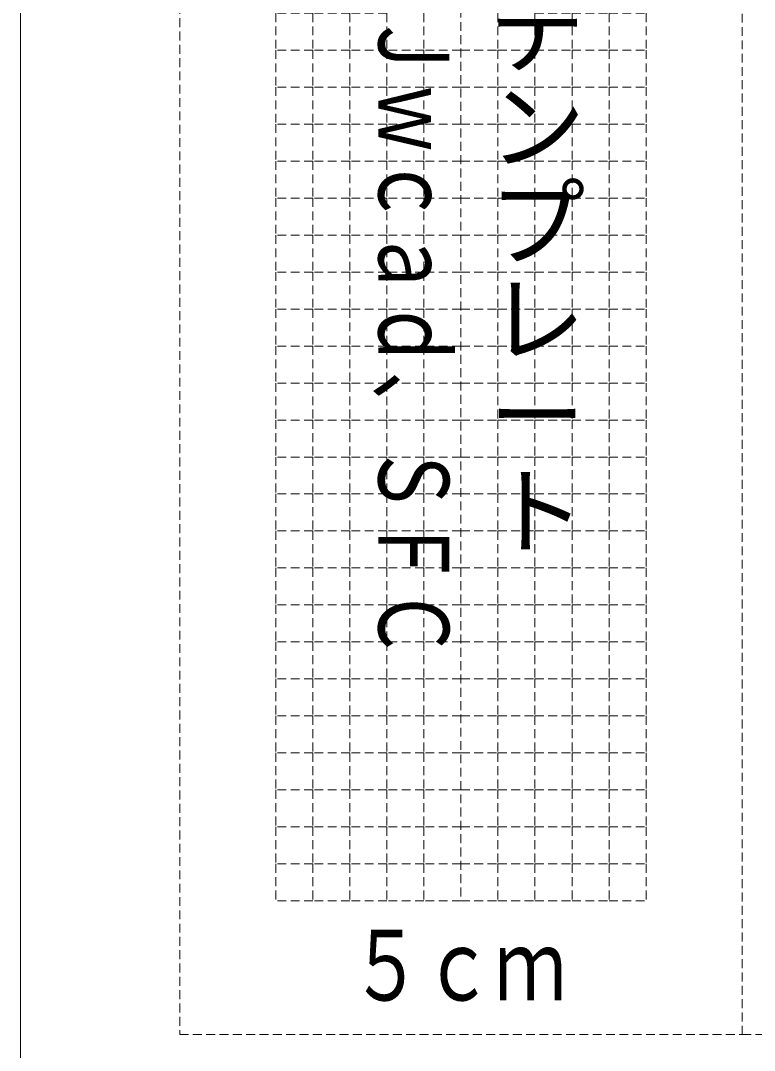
# Model space of a CAD drawing. Units: millimetres on the paper. Extents: x -148 to 177, y -210 to 210.
# Drawn here: x -148 to -48.9, y -136.3 to 2.9 of the extents above; entities that cross this region are included whole.
import ezdxf
from ezdxf.enums import TextEntityAlignment as Align

# ---------------------------------------------------------------- set-up
doc = ezdxf.new("R2010")
doc.units = ezdxf.units.MM
doc.linetypes.add('DASHED1', pattern=[1.8, 1.2, -0.6])
doc.layers.add('0-0', color=3, linetype='DASHED1', lineweight=9)
doc.styles.add('@ＭＳ ゴシック', font='')
doc.styles.add('ＭＳ ゴシック', font='')
doc.styles.get('@ＭＳ ゴシック').set_extended_font_data('@MS Gothic')
doc.styles.get('ＭＳ ゴシック').set_extended_font_data('MS Gothic')

msp = doc.modelspace()

# ---------------------------------------------------------------- linework, layer by layer
at = {"layer": '0-0'}
for p, q in [((-88.513, 108.956), (-88.513, -116.044)), ((-98.513, 3.956), (-98.513, -1.044)), ((-93.513, 3.956), (-93.513, -1.044)), ((-83.513, 3.956), (-83.513, -1.044)), ((-78.513, 3.956), (-78.513, -1.044)), ((-98.513, -1.044), (-98.513, -6.044)), ((-93.513, -1.044), (-93.513, -6.044)), ((-83.513, -1.044), (-83.513, -6.044)), ((-78.513, -1.044), (-78.513, -6.044)), ((-98.513, -6.044), (-98.513, -11.044)), ((-93.513, -6.044), (-93.513, -11.044)), ((-83.513, -6.044), (-83.513, -11.044)), ((-78.513, -6.044), (-78.513, -11.044)), ((-98.513, -11.044), (-98.513, -16.044)), ((-93.513, -11.044), (-93.513, -16.044)), ((-83.513, -11.044), (-83.513, -16.044)), ((-78.513, -11.044), (-78.513, -16.044)), ((-98.513, -16.044), (-98.513, -21.044)), ((-93.513, -16.044), (-93.513, -21.044)), ((-83.513, -16.044), (-83.513, -21.044)), ((-78.513, -16.044), (-78.513, -21.044)), ((-98.513, -21.044), (-98.513, -26.044)), ((-93.513, -21.044), (-93.513, -26.044)), ((-83.513, -21.044), (-83.513, -26.044)), ((-78.513, -21.044), (-78.513, -26.044)), ((-98.513, -26.044), (-98.513, -31.044)), ((-93.513, -26.044), (-93.513, -31.044)), ((-83.513, -26.044), (-83.513, -31.044)), ((-78.513, -26.044), (-78.513, -31.044)), ((-98.513, -31.044), (-98.513, -36.044)), ((-93.513, -31.044), (-93.513, -36.044)), ((-83.513, -31.044), (-83.513, -36.044)), ((-78.513, -31.044), (-78.513, -36.044)), ((-98.513, -36.044), (-98.513, -41.044)), ((-93.513, -36.044), (-93.513, -41.044)), ((-83.513, -36.044), (-83.513, -41.044)), ((-78.513, -36.044), (-78.513, -41.044)), ((-98.513, -41.044), (-98.513, -46.044)), ((-93.513, -41.044), (-93.513, -46.044)), ((-83.513, -41.044), (-83.513, -46.044)), ((-78.513, -41.044), (-78.513, -46.044)), ((-98.513, -46.044), (-98.513, -51.044)), ((-93.513, -46.044), (-93.513, -51.044)), ((-83.513, -46.044), (-83.513, -51.044)), ((-78.513, -46.044), (-78.513, -51.044)), ((-98.513, -51.044), (-98.513, -56.044)), ((-93.513, -51.044), (-93.513, -56.044)), ((-83.513, -51.044), (-83.513, -56.044)), ((-78.513, -51.044), (-78.513, -56.044)), ((-98.513, -56.044), (-98.513, -61.044)), ((-93.513, -56.044), (-93.513, -61.044)), ((-83.513, -56.044), (-83.513, -61.044)), ((-78.513, -56.044), (-78.513, -61.044)), ((-98.513, -61.044), (-98.513, -66.044)), ((-93.513, -61.044), (-93.513, -66.044)), ((-83.513, -61.044), (-83.513, -66.044)), ((-78.513, -61.044), (-78.513, -66.044)), ((-98.513, -66.044), (-98.513, -71.044)), ((-93.513, -66.044), (-93.513, -71.044)), ((-83.513, -66.044), (-83.513, -71.044)), ((-78.513, -66.044), (-78.513, -71.044)), ((-98.513, -71.044), (-98.513, -76.044)), ((-93.513, -71.044), (-93.513, -76.044)), ((-83.513, -71.044), (-83.513, -76.044)), ((-78.513, -71.044), (-78.513, -76.044)), ((-98.513, -76.044), (-98.513, -81.044)), ((-93.513, -76.044), (-93.513, -81.044)), ((-83.513, -76.044), (-83.513, -81.044)), ((-78.513, -76.044), (-78.513, -81.044)), ((-98.513, -81.044), (-98.513, -86.044)), ((-93.513, -81.044), (-93.513, -86.044)), ((-83.513, -81.044), (-83.513, -86.044)), ((-78.513, -81.044), (-78.513, -86.044)), ((-98.513, -86.044), (-98.513, -91.044)), ((-93.513, -86.044), (-93.513, -91.044)), ((-83.513, -86.044), (-83.513, -91.044)), ((-78.513, -86.044), (-78.513, -91.044)), ((-98.513, -91.044), (-98.513, -96.044)), ((-93.513, -91.044), (-93.513, -96.044)), ((-83.513, -91.044), (-83.513, -96.044)), ((-78.513, -91.044), (-78.513, -96.044)), ((-98.513, -96.044), (-98.513, -101.044)), ((-93.513, -96.044), (-93.513, -101.044)), ((-83.513, -96.044), (-83.513, -101.044)), ((-78.513, -96.044), (-78.513, -101.044)), ((-98.513, -101.044), (-98.513, -106.044)), ((-93.513, -101.044), (-93.513, -106.044)), ((-83.513, -101.044), (-83.513, -106.044)), ((-78.513, -101.044), (-78.513, -106.044)), ((-98.513, -106.044), (-98.513, -111.044)), ((-93.513, -106.044), (-93.513, -111.044)), ((-83.513, -106.044), (-83.513, -111.044)), ((-78.513, -106.044), (-78.513, -111.044)), ((-98.513, -111.044), (-98.513, -116.044)), ((-93.513, -111.044), (-93.513, -116.044)), ((-83.513, -111.044), (-83.513, -116.044)), ((-78.513, -111.044), (-78.513, -116.044)), ((-108.513, -116.044), (-113.513, -116.044)), ((-103.513, -116.044), (-108.513, -116.044)), ((-98.513, -116.044), (-103.513, -116.044)), ((-78.513, -116.044), (-73.513, -116.044)), ((-73.513, -116.044), (-68.513, -116.044)), ((-68.513, -116.044), (-63.513, -116.044)), ((-126.513, -134.127), (-50.513, -134.127)), ((-50.513, -134.127), (25.487, -134.127))]:
    msp.add_line(p, q, dxfattribs=at)
at = {"layer": '0-0', "color": 7, "linetype": 'Continuous'}
msp.add_lwpolyline([(148, 210), (-148, 210), (-148, -210)], dxfattribs=at)
at = {"layer": '0-0'}
for points in [[(-50.513, -134.127), (-50.513, 168.873), (-126.513, 168.873), (-126.513, -134.127)], [(-108.513, 3.956), (-113.513, 3.956), (-113.513, -1.044)], [(-103.513, 3.956), (-108.513, 3.956), (-108.513, -1.044)], [(-98.513, 3.956), (-103.513, 3.956), (-103.513, -1.044)], [(-78.513, 3.956), (-73.513, 3.956), (-73.513, -1.044)], [(-73.513, 3.956), (-68.513, 3.956), (-68.513, -1.044)], [(-68.513, 3.956), (-63.513, 3.956), (-63.513, -1.044)], [(-108.513, -1.044), (-113.513, -1.044), (-113.513, -6.044)], [(-103.513, -1.044), (-108.513, -1.044), (-108.513, -6.044)], [(-98.513, -1.044), (-103.513, -1.044), (-103.513, -6.044)], [(-88.513, -1.044), (-93.513, -1.044), (-98.513, -1.044)], [(-88.513, -1.044), (-83.513, -1.044), (-78.513, -1.044)], [(-78.513, -1.044), (-73.513, -1.044), (-73.513, -6.044)], [(-73.513, -1.044), (-68.513, -1.044), (-68.513, -6.044)], [(-68.513, -1.044), (-63.513, -1.044), (-63.513, -6.044)], [(-108.513, -6.044), (-113.513, -6.044), (-113.513, -11.044)], [(-103.513, -6.044), (-108.513, -6.044), (-108.513, -11.044)], [(-98.513, -6.044), (-103.513, -6.044), (-103.513, -11.044)], [(-88.513, -6.044), (-93.513, -6.044), (-98.513, -6.044)], [(-88.513, -6.044), (-83.513, -6.044), (-78.513, -6.044)], [(-78.513, -6.044), (-73.513, -6.044), (-73.513, -11.044)], [(-73.513, -6.044), (-68.513, -6.044), (-68.513, -11.044)], [(-68.513, -6.044), (-63.513, -6.044), (-63.513, -11.044)], [(-108.513, -11.044), (-113.513, -11.044), (-113.513, -16.044)], [(-103.513, -11.044), (-108.513, -11.044), (-108.513, -16.044)], [(-98.513, -11.044), (-103.513, -11.044), (-103.513, -16.044)], [(-88.513, -11.044), (-93.513, -11.044), (-98.513, -11.044)], [(-88.513, -11.044), (-83.513, -11.044), (-78.513, -11.044)], [(-78.513, -11.044), (-73.513, -11.044), (-73.513, -16.044)], [(-73.513, -11.044), (-68.513, -11.044), (-68.513, -16.044)], [(-68.513, -11.044), (-63.513, -11.044), (-63.513, -16.044)], [(-108.513, -16.044), (-113.513, -16.044), (-113.513, -21.044)], [(-103.513, -16.044), (-108.513, -16.044), (-108.513, -21.044)], [(-98.513, -16.044), (-103.513, -16.044), (-103.513, -21.044)], [(-88.513, -16.044), (-93.513, -16.044), (-98.513, -16.044)], [(-88.513, -16.044), (-83.513, -16.044), (-78.513, -16.044)], [(-78.513, -16.044), (-73.513, -16.044), (-73.513, -21.044)], [(-73.513, -16.044), (-68.513, -16.044), (-68.513, -21.044)], [(-68.513, -16.044), (-63.513, -16.044), (-63.513, -21.044)], [(-108.513, -21.044), (-113.513, -21.044), (-113.513, -26.044)], [(-103.513, -21.044), (-108.513, -21.044), (-108.513, -26.044)], [(-98.513, -21.044), (-103.513, -21.044), (-103.513, -26.044)], [(-88.513, -21.044), (-93.513, -21.044), (-98.513, -21.044)], [(-88.513, -21.044), (-83.513, -21.044), (-78.513, -21.044)], [(-78.513, -21.044), (-73.513, -21.044), (-73.513, -26.044)], [(-73.513, -21.044), (-68.513, -21.044), (-68.513, -26.044)], [(-68.513, -21.044), (-63.513, -21.044), (-63.513, -26.044)], [(-108.513, -26.044), (-113.513, -26.044), (-113.513, -31.044)], [(-103.513, -26.044), (-108.513, -26.044), (-108.513, -31.044)], [(-98.513, -26.044), (-103.513, -26.044), (-103.513, -31.044)], [(-88.513, -26.044), (-93.513, -26.044), (-98.513, -26.044)], [(-88.513, -26.044), (-83.513, -26.044), (-78.513, -26.044)], [(-78.513, -26.044), (-73.513, -26.044), (-73.513, -31.044)], [(-73.513, -26.044), (-68.513, -26.044), (-68.513, -31.044)], [(-68.513, -26.044), (-63.513, -26.044), (-63.513, -31.044)], [(-108.513, -31.044), (-113.513, -31.044), (-113.513, -36.044)], [(-103.513, -31.044), (-108.513, -31.044), (-108.513, -36.044)], [(-98.513, -31.044), (-103.513, -31.044), (-103.513, -36.044)], [(-88.513, -31.044), (-93.513, -31.044), (-98.513, -31.044)], [(-88.513, -31.044), (-83.513, -31.044), (-78.513, -31.044)], [(-78.513, -31.044), (-73.513, -31.044), (-73.513, -36.044)], [(-73.513, -31.044), (-68.513, -31.044), (-68.513, -36.044)], [(-68.513, -31.044), (-63.513, -31.044), (-63.513, -36.044)], [(-108.513, -36.044), (-113.513, -36.044), (-113.513, -41.044)], [(-103.513, -36.044), (-108.513, -36.044), (-108.513, -41.044)], [(-98.513, -36.044), (-103.513, -36.044), (-103.513, -41.044)], [(-88.513, -36.044), (-93.513, -36.044), (-98.513, -36.044)], [(-88.513, -36.044), (-83.513, -36.044), (-78.513, -36.044)], [(-78.513, -36.044), (-73.513, -36.044), (-73.513, -41.044)], [(-73.513, -36.044), (-68.513, -36.044), (-68.513, -41.044)], [(-68.513, -36.044), (-63.513, -36.044), (-63.513, -41.044)], [(-108.513, -41.044), (-113.513, -41.044), (-113.513, -46.044)], [(-103.513, -41.044), (-108.513, -41.044), (-108.513, -46.044)], [(-98.513, -41.044), (-103.513, -41.044), (-103.513, -46.044)], [(-88.513, -41.044), (-93.513, -41.044), (-98.513, -41.044)], [(-88.513, -41.044), (-83.513, -41.044), (-78.513, -41.044)], [(-78.513, -41.044), (-73.513, -41.044), (-73.513, -46.044)], [(-73.513, -41.044), (-68.513, -41.044), (-68.513, -46.044)], [(-68.513, -41.044), (-63.513, -41.044), (-63.513, -46.044)], [(-108.513, -46.044), (-113.513, -46.044), (-113.513, -51.044)], [(-103.513, -46.044), (-108.513, -46.044), (-108.513, -51.044)], [(-98.513, -46.044), (-103.513, -46.044), (-103.513, -51.044)], [(-88.513, -46.044), (-93.513, -46.044), (-98.513, -46.044)], [(-88.513, -46.044), (-83.513, -46.044), (-78.513, -46.044)], [(-78.513, -46.044), (-73.513, -46.044), (-73.513, -51.044)], [(-73.513, -46.044), (-68.513, -46.044), (-68.513, -51.044)], [(-68.513, -46.044), (-63.513, -46.044), (-63.513, -51.044)], [(-108.513, -51.044), (-113.513, -51.044), (-113.513, -56.044)], [(-103.513, -51.044), (-108.513, -51.044), (-108.513, -56.044)], [(-98.513, -51.044), (-103.513, -51.044), (-103.513, -56.044)], [(-88.513, -51.044), (-93.513, -51.044), (-98.513, -51.044)], [(-88.513, -51.044), (-83.513, -51.044), (-78.513, -51.044)], [(-78.513, -51.044), (-73.513, -51.044), (-73.513, -56.044)], [(-73.513, -51.044), (-68.513, -51.044), (-68.513, -56.044)], [(-68.513, -51.044), (-63.513, -51.044), (-63.513, -56.044)], [(-108.513, -56.044), (-113.513, -56.044), (-113.513, -61.044)], [(-103.513, -56.044), (-108.513, -56.044), (-108.513, -61.044)], [(-98.513, -56.044), (-103.513, -56.044), (-103.513, -61.044)], [(-88.513, -56.044), (-93.513, -56.044), (-98.513, -56.044)], [(-88.513, -56.044), (-83.513, -56.044), (-78.513, -56.044)], [(-78.513, -56.044), (-73.513, -56.044), (-73.513, -61.044)], [(-73.513, -56.044), (-68.513, -56.044), (-68.513, -61.044)], [(-68.513, -56.044), (-63.513, -56.044), (-63.513, -61.044)], [(-108.513, -61.044), (-113.513, -61.044), (-113.513, -66.044)], [(-103.513, -61.044), (-108.513, -61.044), (-108.513, -66.044)], [(-98.513, -61.044), (-103.513, -61.044), (-103.513, -66.044)], [(-88.513, -61.044), (-93.513, -61.044), (-98.513, -61.044)], [(-88.513, -61.044), (-83.513, -61.044), (-78.513, -61.044)], [(-78.513, -61.044), (-73.513, -61.044), (-73.513, -66.044)], [(-73.513, -61.044), (-68.513, -61.044), (-68.513, -66.044)], [(-68.513, -61.044), (-63.513, -61.044), (-63.513, -66.044)], [(-108.513, -66.044), (-113.513, -66.044), (-113.513, -71.044)], [(-103.513, -66.044), (-108.513, -66.044), (-108.513, -71.044)], [(-98.513, -66.044), (-103.513, -66.044), (-103.513, -71.044)], [(-88.513, -66.044), (-93.513, -66.044), (-98.513, -66.044)], [(-88.513, -66.044), (-83.513, -66.044), (-78.513, -66.044)], [(-78.513, -66.044), (-73.513, -66.044), (-73.513, -71.044)], [(-73.513, -66.044), (-68.513, -66.044), (-68.513, -71.044)], [(-68.513, -66.044), (-63.513, -66.044), (-63.513, -71.044)], [(-108.513, -71.044), (-113.513, -71.044), (-113.513, -76.044)], [(-103.513, -71.044), (-108.513, -71.044), (-108.513, -76.044)], [(-98.513, -71.044), (-103.513, -71.044), (-103.513, -76.044)], [(-88.513, -71.044), (-93.513, -71.044), (-98.513, -71.044)], [(-88.513, -71.044), (-83.513, -71.044), (-78.513, -71.044)], [(-78.513, -71.044), (-73.513, -71.044), (-73.513, -76.044)], [(-73.513, -71.044), (-68.513, -71.044), (-68.513, -76.044)], [(-68.513, -71.044), (-63.513, -71.044), (-63.513, -76.044)], [(-108.513, -76.044), (-113.513, -76.044), (-113.513, -81.044)], [(-103.513, -76.044), (-108.513, -76.044), (-108.513, -81.044)], [(-98.513, -76.044), (-103.513, -76.044), (-103.513, -81.044)], [(-88.513, -76.044), (-93.513, -76.044), (-98.513, -76.044)], [(-88.513, -76.044), (-83.513, -76.044), (-78.513, -76.044)], [(-78.513, -76.044), (-73.513, -76.044), (-73.513, -81.044)], [(-73.513, -76.044), (-68.513, -76.044), (-68.513, -81.044)], [(-68.513, -76.044), (-63.513, -76.044), (-63.513, -81.044)], [(-108.513, -81.044), (-113.513, -81.044), (-113.513, -86.044)], [(-103.513, -81.044), (-108.513, -81.044), (-108.513, -86.044)], [(-98.513, -81.044), (-103.513, -81.044), (-103.513, -86.044)], [(-88.513, -81.044), (-93.513, -81.044), (-98.513, -81.044)], [(-88.513, -81.044), (-83.513, -81.044), (-78.513, -81.044)], [(-78.513, -81.044), (-73.513, -81.044), (-73.513, -86.044)], [(-73.513, -81.044), (-68.513, -81.044), (-68.513, -86.044)], [(-68.513, -81.044), (-63.513, -81.044), (-63.513, -86.044)], [(-108.513, -86.044), (-113.513, -86.044), (-113.513, -91.044)], [(-103.513, -86.044), (-108.513, -86.044), (-108.513, -91.044)], [(-98.513, -86.044), (-103.513, -86.044), (-103.513, -91.044)], [(-88.513, -86.044), (-93.513, -86.044), (-98.513, -86.044)], [(-88.513, -86.044), (-83.513, -86.044), (-78.513, -86.044)], [(-78.513, -86.044), (-73.513, -86.044), (-73.513, -91.044)], [(-73.513, -86.044), (-68.513, -86.044), (-68.513, -91.044)], [(-68.513, -86.044), (-63.513, -86.044), (-63.513, -91.044)], [(-108.513, -91.044), (-113.513, -91.044), (-113.513, -96.044)], [(-103.513, -91.044), (-108.513, -91.044), (-108.513, -96.044)], [(-98.513, -91.044), (-103.513, -91.044), (-103.513, -96.044)], [(-88.513, -91.044), (-93.513, -91.044), (-98.513, -91.044)], [(-88.513, -91.044), (-83.513, -91.044), (-78.513, -91.044)], [(-78.513, -91.044), (-73.513, -91.044), (-73.513, -96.044)], [(-73.513, -91.044), (-68.513, -91.044), (-68.513, -96.044)], [(-68.513, -91.044), (-63.513, -91.044), (-63.513, -96.044)], [(-108.513, -96.044), (-113.513, -96.044), (-113.513, -101.044)], [(-103.513, -96.044), (-108.513, -96.044), (-108.513, -101.044)], [(-98.513, -96.044), (-103.513, -96.044), (-103.513, -101.044)], [(-88.513, -96.044), (-93.513, -96.044), (-98.513, -96.044)], [(-88.513, -96.044), (-83.513, -96.044), (-78.513, -96.044)], [(-78.513, -96.044), (-73.513, -96.044), (-73.513, -101.044)], [(-73.513, -96.044), (-68.513, -96.044), (-68.513, -101.044)], [(-68.513, -96.044), (-63.513, -96.044), (-63.513, -101.044)], [(-108.513, -101.044), (-113.513, -101.044), (-113.513, -106.044)], [(-103.513, -101.044), (-108.513, -101.044), (-108.513, -106.044)], [(-98.513, -101.044), (-103.513, -101.044), (-103.513, -106.044)], [(-88.513, -101.044), (-93.513, -101.044), (-98.513, -101.044)], [(-88.513, -101.044), (-83.513, -101.044), (-78.513, -101.044)], [(-78.513, -101.044), (-73.513, -101.044), (-73.513, -106.044)], [(-73.513, -101.044), (-68.513, -101.044), (-68.513, -106.044)], [(-68.513, -101.044), (-63.513, -101.044), (-63.513, -106.044)], [(-108.513, -106.044), (-113.513, -106.044), (-113.513, -111.044)], [(-103.513, -106.044), (-108.513, -106.044), (-108.513, -111.044)], [(-98.513, -106.044), (-103.513, -106.044), (-103.513, -111.044)], [(-88.513, -106.044), (-93.513, -106.044), (-98.513, -106.044)], [(-88.513, -106.044), (-83.513, -106.044), (-78.513, -106.044)], [(-78.513, -106.044), (-73.513, -106.044), (-73.513, -111.044)], [(-73.513, -106.044), (-68.513, -106.044), (-68.513, -111.044)], [(-68.513, -106.044), (-63.513, -106.044), (-63.513, -111.044)], [(-108.513, -111.044), (-113.513, -111.044), (-113.513, -116.044)], [(-103.513, -111.044), (-108.513, -111.044), (-108.513, -116.044)], [(-98.513, -111.044), (-103.513, -111.044), (-103.513, -116.044)], [(-88.513, -111.044), (-93.513, -111.044), (-98.513, -111.044)], [(-88.513, -111.044), (-83.513, -111.044), (-78.513, -111.044)], [(-78.513, -111.044), (-73.513, -111.044), (-73.513, -116.044)], [(-73.513, -111.044), (-68.513, -111.044), (-68.513, -116.044)], [(-68.513, -111.044), (-63.513, -111.044), (-63.513, -116.044)], [(-88.513, -116.044), (-93.513, -116.044), (-98.513, -116.044)], [(-88.513, -116.044), (-83.513, -116.044), (-78.513, -116.044)]]:
    msp.add_lwpolyline(points, dxfattribs=at)

# ---------------------------------------------------------------- texts
at = {"layer": '0-0', "color": 7, "style": '@ＭＳ ゴシック'}
msp.add_text('（無料）背表紙テンプレート', height=9.531, rotation=270, dxfattribs=at).set_placement((-86.013, 99.297), align=Align.BOTTOM_LEFT)
at = {"layer": '0-0', "color": 7, "style": 'ＭＳ ゴシック', "width": 0.75}
msp.add_text('Ｊｗｃａｄ、ＳＦＣ', height=9.531, rotation=270, dxfattribs=at).set_placement((-102.513, 4.297), align=Align.BOTTOM_LEFT)
msp.add_text('５ｃｍ', height=9.531, dxfattribs=at).set_placement((-103.513, -132.368), align=Align.BOTTOM_LEFT)

doc.saveas('drawing.dxf')
